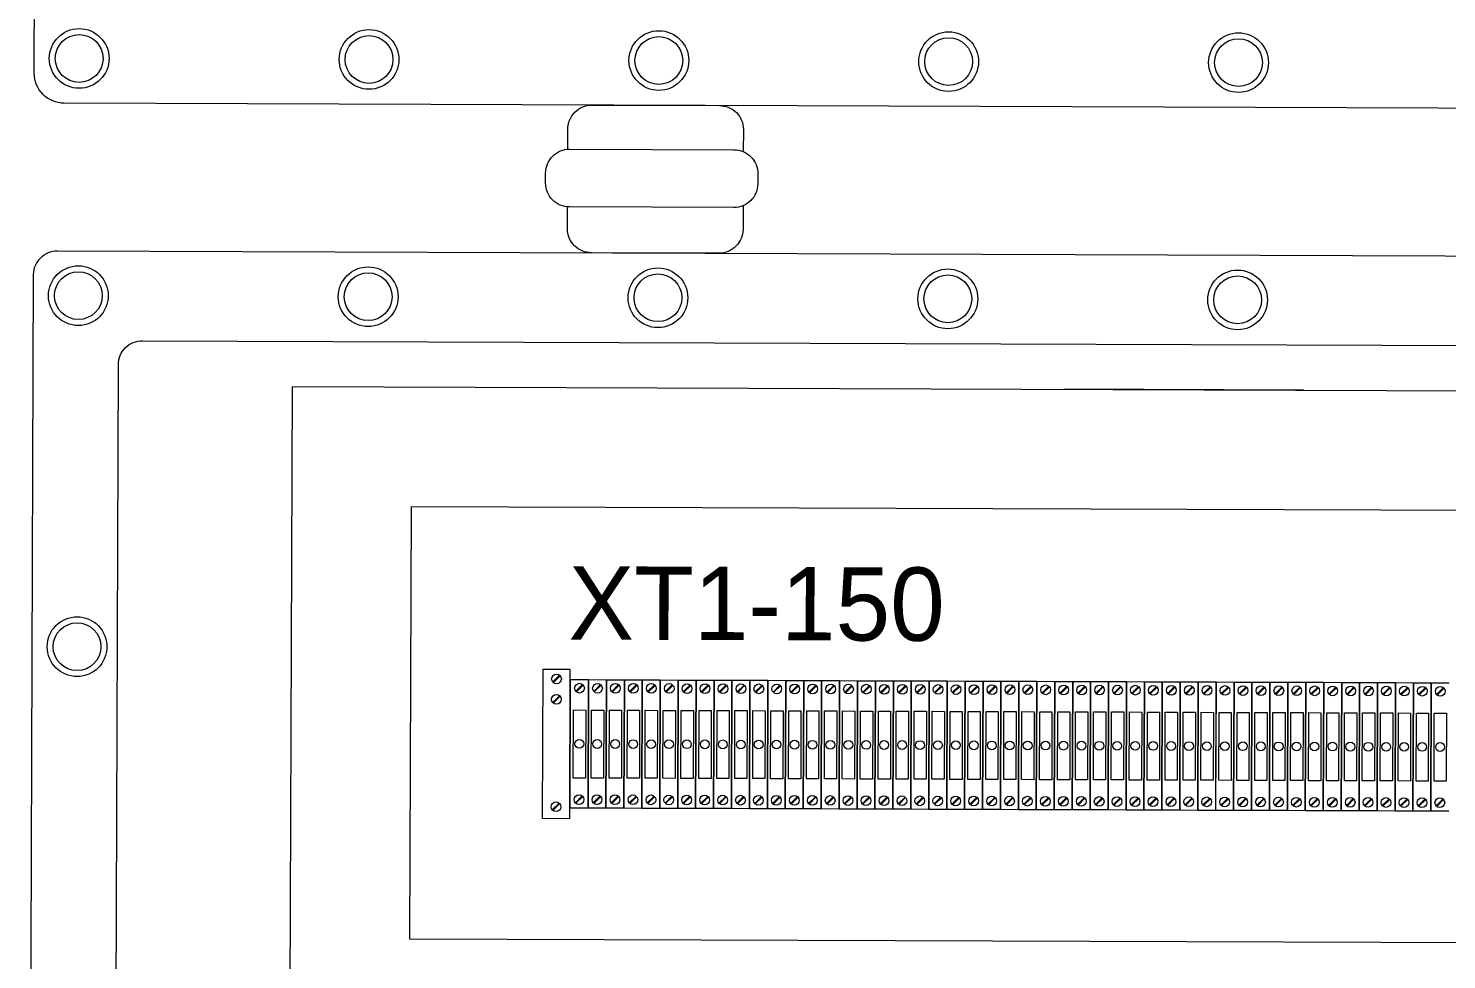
# Model space of a CAD drawing. Header units: millimetres. Extents: x 32721 to 103787, y 57624 to 127312.
# Drawn here: x 42843.7 to 43083.6, y 64989.2 to 65146.8 of the extents above; entities that cross this region are included whole.
import ezdxf

# ---------------------------------------------------------------- set-up
doc = ezdxf.new("R2010")
doc.units = ezdxf.units.MM
doc.header["$LTSCALE"] = 10
doc.layers.add('1轮廓实线层', color=7, linetype='Continuous', lineweight=18)
doc.layers.add('6文字层', color=3, linetype='Continuous', lineweight=18)
doc.styles.add('样式 1', font='SIMYOU.TTF', dxfattribs={"width": 0.75})

msp = doc.modelspace()

# ---------------------------------------------------------------- linework, layer by layer
at = {"layer": '1轮廓实线层'}
for p, q in [((42862.99, 65093.91), (43532.15, 65091.49)), ((42887.62, 64879.07), (42888.37, 65086.17)), ((42888.37, 65086.17), (43506.71, 65083.94)), ((43059.37, 65085.56), (43018.94, 65085.7)), ((42908.25, 64992.66), (42908.51, 65065.88)), ((42908.51, 65065.88), (43486.42, 65063.8)), ((43486.15, 64990.57), (42908.25, 64992.66))]:
    msp.add_line(p, q, dxfattribs=at)
at = {"layer": '1轮廓实线层', "lineweight": 13}
for p, q in [((42930.68, 65013.06), (42930.77, 65038.33)), ((42930.77, 65038.33), (42935.32, 65038.31)), ((42932.41, 65036.17), (42933.57, 65037.32)), ((42932.51, 65036.06), (42933.67, 65037.22)), ((42935.32, 65038.31), (42935.23, 65013.04)), ((42935.34, 65014.83), (42935.42, 65036.57)), ((42935.42, 65036.57), (42938.45, 65036.56)), ((42936.3, 65034.59), (42937.46, 65035.75)), ((42936.4, 65034.49), (42937.57, 65035.65)), ((42938.45, 65036.56), (42938.38, 65014.82)), ((42938.38, 65014.82), (42938.45, 65036.56)), ((42938.45, 65036.56), (42941.49, 65036.55)), ((42939.33, 65034.58), (42940.5, 65035.74)), ((42939.43, 65034.48), (42940.6, 65035.64)), ((42941.49, 65036.55), (42941.41, 65014.81)), ((42941.41, 65014.81), (42941.49, 65036.55)), ((42941.49, 65036.55), (42944.52, 65036.53)), ((42942.37, 65034.57), (42943.53, 65035.73)), ((42942.47, 65034.47), (42943.63, 65035.63)), ((42944.52, 65036.53), (42944.44, 65014.8)), ((42944.44, 65014.8), (42944.52, 65036.53)), ((42944.52, 65036.53), (42947.55, 65036.52)), ((42945.4, 65034.56), (42946.56, 65035.72)), ((42945.5, 65034.46), (42946.67, 65035.61)), ((42947.55, 65036.52), (42947.47, 65014.79)), ((42947.48, 65014.79), (42947.55, 65036.52)), ((42947.55, 65036.52), (42950.59, 65036.51)), ((42948.43, 65034.55), (42949.6, 65035.71)), ((42948.53, 65034.45), (42949.7, 65035.6)), ((42950.59, 65036.51), (42950.51, 65014.78)), ((42950.51, 65014.78), (42950.59, 65036.51)), ((42950.59, 65036.51), (42953.62, 65036.5)), ((42951.46, 65034.54), (42952.63, 65035.7)), ((42951.57, 65034.44), (42952.73, 65035.59)), ((42953.62, 65036.5), (42953.54, 65014.77)), ((42953.54, 65014.77), (42953.62, 65036.5)), ((42953.62, 65036.5), (42956.65, 65036.49)), ((42954.5, 65034.53), (42955.66, 65035.68)), ((42954.6, 65034.42), (42955.77, 65035.58)), ((42956.65, 65036.49), (42956.57, 65014.76)), ((42956.57, 65014.76), (42956.65, 65036.49)), ((42956.65, 65036.49), (42959.69, 65036.48)), ((42957.53, 65034.52), (42958.7, 65035.67)), ((42957.63, 65034.41), (42958.8, 65035.57)), ((42959.69, 65036.48), (42959.61, 65014.75)), ((42959.61, 65014.75), (42959.69, 65036.48)), ((42959.69, 65036.48), (42962.72, 65036.47)), ((42960.56, 65034.5), (42961.73, 65035.66)), ((42960.67, 65034.4), (42961.83, 65035.56)), ((42962.72, 65036.47), (42962.64, 65014.74)), ((42962.64, 65014.74), (42962.72, 65036.47)), ((42962.72, 65036.47), (42965.75, 65036.46)), ((42963.6, 65034.49), (42964.76, 65035.65)), ((42963.7, 65034.39), (42964.86, 65035.55)), ((42965.75, 65036.46), (42965.67, 65014.73)), ((42965.67, 65014.73), (42965.75, 65036.46)), ((42965.75, 65036.46), (42968.79, 65036.45)), ((42966.63, 65034.48), (42967.8, 65035.64)), ((42966.73, 65034.38), (42967.9, 65035.54)), ((42968.79, 65036.45), (42968.71, 65014.71)), ((42968.71, 65014.71), (42968.79, 65036.45)), ((42968.79, 65036.45), (42971.82, 65036.44)), ((42969.66, 65034.47), (42970.83, 65035.63)), ((42969.76, 65034.37), (42970.93, 65035.53)), ((42971.82, 65036.44), (42971.74, 65014.7)), ((42971.74, 65014.7), (42971.82, 65036.44)), ((42971.82, 65036.44), (42974.85, 65036.43)), ((42972.7, 65034.46), (42973.86, 65035.62)), ((42972.8, 65034.36), (42973.96, 65035.52)), ((42974.85, 65036.43), (42974.77, 65014.69)), ((42974.77, 65014.69), (42974.85, 65036.43)), ((42974.85, 65036.43), (42977.88, 65036.41)), ((42975.73, 65034.45), (42976.9, 65035.61)), ((42975.83, 65034.35), (42977, 65035.51)), ((42977.88, 65036.41), (42977.81, 65014.68)), ((42977.81, 65014.68), (42977.89, 65036.41)), ((42977.89, 65036.41), (42980.92, 65036.4)), ((42978.76, 65034.44), (42979.93, 65035.6)), ((42978.86, 65034.34), (42980.03, 65035.49)), ((42980.92, 65036.4), (42980.84, 65014.67)), ((42980.84, 65014.67), (42980.92, 65036.4)), ((42980.92, 65036.4), (42983.95, 65036.39)), ((42981.8, 65034.43), (42982.96, 65035.59)), ((42981.9, 65034.33), (42983.06, 65035.48)), ((42983.95, 65036.39), (42983.87, 65014.66)), ((42983.87, 65014.66), (42983.95, 65036.39)), ((42983.95, 65036.39), (42986.98, 65036.38)), ((42984.83, 65034.42), (42985.99, 65035.57)), ((42984.93, 65034.32), (42986.1, 65035.47)), ((42986.98, 65036.38), (42986.91, 65014.65)), ((42986.91, 65014.65), (42986.98, 65036.38)), ((42986.98, 65036.38), (42990.02, 65036.37)), ((42987.86, 65034.41), (42989.03, 65035.56)), ((42987.96, 65034.3), (42989.13, 65035.46)), ((42990.02, 65036.37), (42989.94, 65014.64)), ((42989.94, 65014.64), (42990.02, 65036.37)), ((42990.02, 65036.37), (42993.05, 65036.36)), ((42990.9, 65034.4), (42992.06, 65035.55)), ((42991, 65034.29), (42992.16, 65035.45)), ((42993.05, 65036.36), (42992.97, 65014.63)), ((42992.97, 65014.63), (42993.05, 65036.36)), ((42993.05, 65036.36), (42996.08, 65036.35)), ((42993.93, 65034.38), (42995.09, 65035.54)), ((42994.03, 65034.28), (42995.2, 65035.44)), ((42996.08, 65036.35), (42996, 65014.62)), ((42996.01, 65014.62), (42996.08, 65036.35)), ((42996.08, 65036.35), (42999.12, 65036.34)), ((42996.96, 65034.37), (42998.13, 65035.53)), ((42997.06, 65034.27), (42998.23, 65035.43)), ((42999.12, 65036.34), (42999.04, 65014.6)), ((42999.04, 65014.6), (42999.12, 65036.34)), ((42999.12, 65036.34), (43002.15, 65036.33)), ((42999.99, 65034.36), (43001.16, 65035.52)), ((43000.1, 65034.26), (43001.26, 65035.42)), ((43002.15, 65036.33), (43002.07, 65014.59)), ((43002.07, 65014.59), (43002.15, 65036.33)), ((43002.15, 65036.33), (43005.18, 65036.32)), ((43003.03, 65034.35), (43004.19, 65035.51)), ((43003.13, 65034.25), (43004.3, 65035.41)), ((43005.18, 65036.32), (43005.1, 65014.58)), ((43005.1, 65014.58), (43005.18, 65036.32)), ((43005.18, 65036.32), (43008.22, 65036.3)), ((43006.06, 65034.34), (43007.23, 65035.5)), ((43006.16, 65034.24), (43007.33, 65035.4)), ((43008.22, 65036.3), (43008.14, 65014.57)), ((43008.14, 65014.57), (43008.22, 65036.3)), ((43008.22, 65036.3), (43011.25, 65036.29)), ((43009.09, 65034.33), (43010.26, 65035.49)), ((43009.2, 65034.23), (43010.36, 65035.38)), ((43011.25, 65036.29), (43011.17, 65014.56)), ((43011.17, 65014.56), (43011.25, 65036.29)), ((43011.25, 65036.29), (43014.28, 65036.28)), ((43012.13, 65034.32), (43013.29, 65035.48)), ((43012.23, 65034.22), (43013.39, 65035.37)), ((43014.28, 65036.28), (43014.2, 65014.55)), ((43014.2, 65014.55), (43014.28, 65036.28)), ((43014.28, 65036.28), (43017.32, 65036.27)), ((43015.16, 65034.31), (43016.33, 65035.47)), ((43015.26, 65034.21), (43016.43, 65035.36)), ((43017.32, 65036.27), (43017.24, 65014.54)), ((43017.24, 65014.54), (43017.32, 65036.27)), ((43017.32, 65036.27), (43020.35, 65036.26)), ((43018.19, 65034.3), (43019.36, 65035.45)), ((43018.29, 65034.19), (43019.46, 65035.35)), ((43020.35, 65036.26), (43020.27, 65014.53)), ((43020.27, 65014.53), (43020.35, 65036.26)), ((43020.35, 65036.26), (43023.38, 65036.25)), ((43021.23, 65034.29), (43022.39, 65035.44)), ((43021.33, 65034.18), (43022.49, 65035.34)), ((43023.38, 65036.25), (43023.3, 65014.52)), ((43023.3, 65014.52), (43023.38, 65036.25)), ((43023.38, 65036.25), (43026.41, 65036.24)), ((43024.26, 65034.27), (43025.43, 65035.43)), ((43024.36, 65034.17), (43025.53, 65035.33)), ((43026.41, 65036.24), (43026.34, 65014.51)), ((43026.34, 65014.51), (43026.42, 65036.24)), ((43026.42, 65036.24), (43029.45, 65036.23)), ((43027.29, 65034.26), (43028.46, 65035.42)), ((43027.39, 65034.16), (43028.56, 65035.32)), ((43029.45, 65036.23), (43029.37, 65014.5)), ((43029.37, 65014.5), (43029.45, 65036.23)), ((43029.45, 65036.23), (43032.48, 65036.22)), ((43030.33, 65034.25), (43031.49, 65035.41)), ((43030.43, 65034.15), (43031.59, 65035.31)), ((43032.48, 65036.22), (43032.4, 65014.48)), ((43032.4, 65014.48), (43032.48, 65036.22)), ((43032.48, 65036.22), (43035.51, 65036.21)), ((43033.36, 65034.24), (43034.52, 65035.4)), ((43033.46, 65034.14), (43034.63, 65035.3)), ((43035.51, 65036.21), (43035.44, 65014.47)), ((43035.44, 65014.47), (43035.51, 65036.21)), ((43035.51, 65036.21), (43038.55, 65036.2)), ((43036.39, 65034.23), (43037.56, 65035.39)), ((43036.49, 65034.13), (43037.66, 65035.29)), ((43038.55, 65036.2), (43038.47, 65014.46)), ((43038.47, 65014.46), (43038.55, 65036.2)), ((43038.55, 65036.2), (43041.58, 65036.18)), ((43039.43, 65034.22), (43040.59, 65035.38)), ((43039.53, 65034.12), (43040.69, 65035.28)), ((43041.58, 65036.18), (43041.5, 65014.45)), ((43041.5, 65014.45), (43041.58, 65036.18)), ((43041.58, 65036.18), (43044.61, 65036.17)), ((43042.46, 65034.21), (43043.62, 65035.37)), ((43042.56, 65034.11), (43043.73, 65035.26)), ((43044.61, 65036.17), (43044.53, 65014.44)), ((43044.54, 65014.44), (43044.61, 65036.17)), ((43044.61, 65036.17), (43047.65, 65036.16)), ((43045.49, 65034.2), (43046.66, 65035.36)), ((43045.59, 65034.1), (43046.76, 65035.25)), ((43047.65, 65036.16), (43047.57, 65014.43)), ((43047.57, 65014.43), (43047.65, 65036.16)), ((43047.65, 65036.16), (43050.68, 65036.15)), ((43048.52, 65034.19), (43049.69, 65035.34)), ((43048.63, 65034.09), (43049.79, 65035.24)), ((43050.68, 65036.15), (43050.6, 65014.42)), ((43050.6, 65014.42), (43050.68, 65036.15)), ((43050.68, 65036.15), (43053.71, 65036.14)), ((43051.56, 65034.18), (43052.72, 65035.33)), ((43051.66, 65034.07), (43052.83, 65035.23)), ((43053.71, 65036.14), (43053.63, 65014.41)), ((43053.63, 65014.41), (43053.71, 65036.14)), ((43053.71, 65036.14), (43056.75, 65036.13)), ((43054.59, 65034.17), (43055.76, 65035.32)), ((43054.69, 65034.06), (43055.86, 65035.22)), ((43056.75, 65036.13), (43056.67, 65014.4)), ((43056.67, 65014.4), (43056.75, 65036.13)), ((43056.75, 65036.13), (43059.78, 65036.12)), ((43057.62, 65034.15), (43058.79, 65035.31)), ((43057.73, 65034.05), (43058.89, 65035.21)), ((43059.78, 65036.12), (43059.7, 65014.39)), ((43059.7, 65014.39), (43059.78, 65036.12)), ((43059.78, 65036.12), (43062.81, 65036.11)), ((43060.66, 65034.14), (43061.82, 65035.3)), ((43060.76, 65034.04), (43061.92, 65035.2)), ((43062.81, 65036.11), (43062.73, 65014.37)), ((43062.73, 65014.37), (43062.81, 65036.11)), ((43062.81, 65036.11), (43065.85, 65036.1)), ((43063.69, 65034.13), (43064.86, 65035.29)), ((43063.79, 65034.03), (43064.96, 65035.19)), ((43065.85, 65036.1), (43065.77, 65014.36)), ((43065.77, 65014.36), (43065.85, 65036.1)), ((43065.85, 65036.1), (43068.88, 65036.09)), ((43066.72, 65034.12), (43067.89, 65035.28)), ((43066.82, 65034.02), (43067.99, 65035.18)), ((43068.88, 65036.09), (43068.8, 65014.35)), ((43068.8, 65014.35), (43068.88, 65036.09)), ((43068.88, 65036.09), (43071.91, 65036.07)), ((43069.76, 65034.11), (43070.92, 65035.27)), ((43069.86, 65034.01), (43071.02, 65035.17)), ((43071.91, 65036.07), (43071.83, 65014.34)), ((43071.83, 65014.34), (43071.91, 65036.07)), ((43071.91, 65036.07), (43074.94, 65036.06)), ((43072.79, 65034.1), (43073.96, 65035.26)), ((43072.89, 65034), (43074.06, 65035.15)), ((43074.94, 65036.06), (43074.87, 65014.33)), ((43074.87, 65014.33), (43074.95, 65036.06)), ((43074.95, 65036.06), (43077.98, 65036.05)), ((43075.82, 65034.09), (43076.99, 65035.25)), ((43075.92, 65033.99), (43077.09, 65035.14)), ((43077.98, 65036.05), (43077.9, 65014.32)), ((43077.9, 65014.32), (43077.98, 65036.05)), ((43077.98, 65036.05), (43081.01, 65036.04)), ((43078.86, 65034.08), (43080.02, 65035.24)), ((43078.96, 65033.98), (43080.12, 65035.13)), ((43081.01, 65036.04), (43080.93, 65014.31)), ((43080.93, 65014.31), (43081.01, 65036.04)), ((43081.01, 65036.04), (43084.04, 65036.03)), ((43081.89, 65034.07), (43083.05, 65035.22)), ((43081.99, 65033.96), (43083.16, 65035.12)), ((42932.39, 65032.69), (42933.56, 65033.85)), ((42932.49, 65032.59), (42933.66, 65033.75)), ((42932.33, 65014.53), (42933.49, 65015.68)), ((42932.43, 65014.42), (42933.6, 65015.58)), ((42936.23, 65015.74), (42937.4, 65016.9)), ((42936.33, 65015.64), (42937.5, 65016.8)), ((42939.26, 65015.73), (42940.43, 65016.89)), ((42939.37, 65015.63), (42940.53, 65016.79)), ((42942.3, 65015.72), (42943.46, 65016.88)), ((42942.4, 65015.62), (42943.56, 65016.78)), ((42945.33, 65015.71), (42946.5, 65016.87)), ((42945.43, 65015.61), (42946.6, 65016.77)), ((42948.36, 65015.7), (42949.53, 65016.86)), ((42948.46, 65015.6), (42949.63, 65016.75)), ((42951.4, 65015.69), (42952.56, 65016.85)), ((42951.5, 65015.59), (42952.66, 65016.74)), ((42954.43, 65015.68), (42955.6, 65016.83)), ((42954.53, 65015.58), (42955.7, 65016.73)), ((42957.46, 65015.67), (42958.63, 65016.82)), ((42957.56, 65015.56), (42958.73, 65016.72)), ((42960.5, 65015.66), (42961.66, 65016.81)), ((42960.6, 65015.55), (42961.76, 65016.71)), ((42963.53, 65015.64), (42964.69, 65016.8)), ((42963.63, 65015.54), (42964.8, 65016.7)), ((42966.56, 65015.63), (42967.73, 65016.79)), ((42966.66, 65015.53), (42967.83, 65016.69)), ((42969.6, 65015.62), (42970.76, 65016.78)), ((42969.7, 65015.52), (42970.86, 65016.68)), ((42972.63, 65015.61), (42973.79, 65016.77)), ((42972.73, 65015.51), (42973.9, 65016.67)), ((42975.66, 65015.6), (42976.83, 65016.76)), ((42975.76, 65015.5), (42976.93, 65016.66)), ((42978.69, 65015.59), (42979.86, 65016.75)), ((42978.8, 65015.49), (42979.96, 65016.65)), ((42981.73, 65015.58), (42982.89, 65016.74)), ((42981.83, 65015.48), (42983, 65016.63)), ((42984.76, 65015.57), (42985.93, 65016.73)), ((42984.86, 65015.47), (42986.03, 65016.62)), ((42987.79, 65015.56), (42988.96, 65016.71)), ((42987.9, 65015.45), (42989.06, 65016.61)), ((42990.83, 65015.55), (42991.99, 65016.7)), ((42990.93, 65015.44), (42992.09, 65016.6)), ((42993.86, 65015.54), (42995.03, 65016.69)), ((42993.96, 65015.43), (42995.13, 65016.59)), ((42996.89, 65015.52), (42998.06, 65016.68)), ((42996.99, 65015.42), (42998.16, 65016.58)), ((42999.93, 65015.51), (43001.09, 65016.67)), ((43000.03, 65015.41), (43001.19, 65016.57)), ((43002.96, 65015.5), (43004.13, 65016.66)), ((43003.06, 65015.4), (43004.23, 65016.56)), ((43005.99, 65015.49), (43007.16, 65016.65)), ((43006.09, 65015.39), (43007.26, 65016.55)), ((43009.03, 65015.48), (43010.19, 65016.64)), ((43009.13, 65015.38), (43010.29, 65016.54)), ((43012.06, 65015.47), (43013.22, 65016.63)), ((43012.16, 65015.37), (43013.33, 65016.52)), ((43015.09, 65015.46), (43016.26, 65016.62)), ((43015.19, 65015.36), (43016.36, 65016.51)), ((43018.13, 65015.45), (43019.29, 65016.61)), ((43018.23, 65015.35), (43019.39, 65016.5)), ((43021.16, 65015.44), (43022.32, 65016.59)), ((43021.26, 65015.33), (43022.43, 65016.49)), ((43024.19, 65015.43), (43025.36, 65016.58)), ((43024.29, 65015.32), (43025.46, 65016.48)), ((43027.22, 65015.41), (43028.39, 65016.57)), ((43027.33, 65015.31), (43028.49, 65016.47)), ((43030.26, 65015.4), (43031.42, 65016.56)), ((43030.36, 65015.3), (43031.53, 65016.46)), ((43033.29, 65015.39), (43034.46, 65016.55)), ((43033.39, 65015.29), (43034.56, 65016.45)), ((43036.32, 65015.38), (43037.49, 65016.54)), ((43036.43, 65015.28), (43037.59, 65016.44)), ((43039.36, 65015.37), (43040.52, 65016.53)), ((43039.46, 65015.27), (43040.62, 65016.43)), ((43042.39, 65015.36), (43043.56, 65016.52)), ((43042.49, 65015.26), (43043.66, 65016.42)), ((43045.42, 65015.35), (43046.59, 65016.51)), ((43045.53, 65015.25), (43046.69, 65016.4)), ((43048.46, 65015.34), (43049.62, 65016.5)), ((43048.56, 65015.24), (43049.72, 65016.39)), ((43051.49, 65015.33), (43052.66, 65016.48)), ((43051.59, 65015.23), (43052.76, 65016.38)), ((43054.52, 65015.32), (43055.69, 65016.47)), ((43054.62, 65015.21), (43055.79, 65016.37)), ((43057.56, 65015.31), (43058.72, 65016.46)), ((43057.66, 65015.2), (43058.82, 65016.36)), ((43060.59, 65015.29), (43061.75, 65016.45)), ((43060.69, 65015.19), (43061.86, 65016.35)), ((43063.62, 65015.28), (43064.79, 65016.44)), ((43063.72, 65015.18), (43064.89, 65016.34)), ((43066.66, 65015.27), (43067.82, 65016.43)), ((43066.76, 65015.17), (43067.92, 65016.33)), ((43069.69, 65015.26), (43070.85, 65016.42)), ((43069.79, 65015.16), (43070.96, 65016.32)), ((43072.72, 65015.25), (43073.89, 65016.41)), ((43072.82, 65015.15), (43073.99, 65016.31)), ((43075.75, 65015.24), (43076.92, 65016.4)), ((43075.86, 65015.14), (43077.02, 65016.29)), ((43078.79, 65015.23), (43079.95, 65016.39)), ((43078.89, 65015.13), (43080.06, 65016.28)), ((43081.82, 65015.22), (43082.99, 65016.38)), ((43081.92, 65015.12), (43083.09, 65016.27)), ((42935.23, 65013.04), (42930.68, 65013.06)), ((42938.38, 65014.82), (42935.34, 65014.83)), ((42941.41, 65014.81), (42938.38, 65014.82)), ((42944.44, 65014.8), (42941.41, 65014.81)), ((42947.47, 65014.79), (42944.44, 65014.8)), ((42950.51, 65014.78), (42947.48, 65014.79)), ((42953.54, 65014.77), (42950.51, 65014.78)), ((42956.57, 65014.76), (42953.54, 65014.77)), ((42959.61, 65014.75), (42956.57, 65014.76)), ((42962.64, 65014.74), (42959.61, 65014.75)), ((42965.67, 65014.73), (42962.64, 65014.74)), ((42968.71, 65014.71), (42965.67, 65014.73)), ((42971.74, 65014.7), (42968.71, 65014.71)), ((42974.77, 65014.69), (42971.74, 65014.7)), ((42977.81, 65014.68), (42974.77, 65014.69)), ((42980.84, 65014.67), (42977.81, 65014.68)), ((42983.87, 65014.66), (42980.84, 65014.67)), ((42986.91, 65014.65), (42983.87, 65014.66)), ((42989.94, 65014.64), (42986.91, 65014.65)), ((42992.97, 65014.63), (42989.94, 65014.64)), ((42996, 65014.62), (42992.97, 65014.63)), ((42999.04, 65014.6), (42996.01, 65014.62)), ((43002.07, 65014.59), (42999.04, 65014.6)), ((43005.1, 65014.58), (43002.07, 65014.59)), ((43008.14, 65014.57), (43005.1, 65014.58)), ((43011.17, 65014.56), (43008.14, 65014.57)), ((43014.2, 65014.55), (43011.17, 65014.56)), ((43017.24, 65014.54), (43014.2, 65014.55)), ((43020.27, 65014.53), (43017.24, 65014.54)), ((43023.3, 65014.52), (43020.27, 65014.53)), ((43026.34, 65014.51), (43023.3, 65014.52)), ((43029.37, 65014.5), (43026.34, 65014.51)), ((43032.4, 65014.48), (43029.37, 65014.5)), ((43035.44, 65014.47), (43032.4, 65014.48)), ((43038.47, 65014.46), (43035.44, 65014.47)), ((43041.5, 65014.45), (43038.47, 65014.46)), ((43044.53, 65014.44), (43041.5, 65014.45)), ((43047.57, 65014.43), (43044.54, 65014.44)), ((43050.6, 65014.42), (43047.57, 65014.43)), ((43053.63, 65014.41), (43050.6, 65014.42)), ((43056.67, 65014.4), (43053.63, 65014.41)), ((43059.7, 65014.39), (43056.67, 65014.4)), ((43062.73, 65014.37), (43059.7, 65014.39)), ((43065.77, 65014.36), (43062.73, 65014.37)), ((43068.8, 65014.35), (43065.77, 65014.36)), ((43071.83, 65014.34), (43068.8, 65014.35)), ((43074.87, 65014.33), (43071.83, 65014.34)), ((43077.9, 65014.32), (43074.87, 65014.33)), ((43080.93, 65014.31), (43077.9, 65014.32)), ((43083.97, 65014.3), (43080.93, 65014.31))]:
    msp.add_line(p, q, dxfattribs=at)
at = {"layer": '1轮廓实线层'}
for points in [[(43547.21, 65131.57), (42849.75, 65134.09, -0.414214), (42844.71, 65139.16), (42846.13, 65533.38, -0.414214), (42851.21, 65538.42)], [(42934.95, 65126.3), (42934.96, 65129.74, -0.414214), (42939.02, 65133.77), (42960.62, 65133.69, -0.414214), (42964.65, 65129.63), (42964.64, 65125.89)], [(42964.6, 65116.74), (42964.59, 65112.74, -0.414214), (42960.53, 65108.72), (42938.93, 65108.79, -0.414214), (42934.9, 65112.85), (42934.92, 65116.54)], [(42847.73, 64856.42, -0.414214), (42843.7, 64860.47), (42844.59, 65105.09, -0.414214), (42848.65, 65109.12), (43255.45, 65107.65)], [(42862.18, 64871.53, -0.414214), (42858.16, 64875.58), (42858.93, 65089.88, -0.414214), (42862.99, 65093.91)]]:
    msp.add_lwpolyline(points, format="xyb", dxfattribs=at)
msp.add_lwpolyline([(42931.2, 65122.28, -0.414214), (42935.26, 65126.31), (42963.06, 65126.21, -0.414214), (42967.09, 65122.15), (42967.08, 65120.46, -0.414214), (42963.03, 65116.43), (42935.23, 65116.53, -0.414214), (42931.2, 65120.59)], format="xyb", close=True, dxfattribs=at)
at = {"layer": '1轮廓实线层', "lineweight": 13}
for points in [[(42935.93, 65031.43), (42937.99, 65031.42), (42937.95, 65019.92), (42935.88, 65019.92)], [(42938.96, 65031.41), (42941.02, 65031.41), (42940.98, 65019.91), (42938.92, 65019.91)], [(42941.99, 65031.4), (42944.05, 65031.4), (42944.01, 65019.89), (42941.95, 65019.9)], [(42945.03, 65031.39), (42947.09, 65031.39), (42947.05, 65019.88), (42944.98, 65019.89)], [(42948.06, 65031.38), (42950.12, 65031.37), (42950.08, 65019.87), (42948.02, 65019.88)], [(42951.09, 65031.37), (42953.15, 65031.36), (42953.11, 65019.86), (42951.05, 65019.87)], [(42954.12, 65031.36), (42956.19, 65031.35), (42956.15, 65019.85), (42954.08, 65019.86)], [(42957.16, 65031.35), (42959.22, 65031.34), (42959.18, 65019.84), (42957.12, 65019.85)], [(42960.19, 65031.34), (42962.25, 65031.33), (42962.21, 65019.83), (42960.15, 65019.84)], [(42963.22, 65031.33), (42965.29, 65031.32), (42965.24, 65019.82), (42963.18, 65019.83)], [(42966.26, 65031.32), (42968.32, 65031.31), (42968.28, 65019.81), (42966.22, 65019.81)], [(42969.29, 65031.31), (42971.35, 65031.3), (42971.31, 65019.8), (42969.25, 65019.8)], [(42972.32, 65031.29), (42974.39, 65031.29), (42974.34, 65019.79), (42972.28, 65019.79)], [(42975.36, 65031.28), (42977.42, 65031.28), (42977.38, 65019.77), (42975.31, 65019.78)], [(42978.39, 65031.27), (42980.45, 65031.26), (42980.41, 65019.76), (42978.35, 65019.77)], [(42981.42, 65031.26), (42983.48, 65031.25), (42983.44, 65019.75), (42981.38, 65019.76)], [(42984.46, 65031.25), (42986.52, 65031.24), (42986.48, 65019.74), (42984.41, 65019.75)], [(42987.49, 65031.24), (42989.55, 65031.23), (42989.51, 65019.73), (42987.45, 65019.74)], [(42990.52, 65031.23), (42992.58, 65031.22), (42992.54, 65019.72), (42990.48, 65019.73)], [(42993.56, 65031.22), (42995.62, 65031.21), (42995.58, 65019.71), (42993.51, 65019.72)], [(42996.59, 65031.21), (42998.65, 65031.2), (42998.61, 65019.7), (42996.55, 65019.7)], [(42999.62, 65031.2), (43001.68, 65031.19), (43001.64, 65019.69), (42999.58, 65019.69)], [(43002.65, 65031.18), (43004.72, 65031.18), (43004.68, 65019.68), (43002.61, 65019.68)], [(43005.69, 65031.17), (43007.75, 65031.17), (43007.71, 65019.66), (43005.65, 65019.67)], [(43008.72, 65031.16), (43010.78, 65031.16), (43010.74, 65019.65), (43008.68, 65019.66)], [(43011.75, 65031.15), (43013.82, 65031.14), (43013.77, 65019.64), (43011.71, 65019.65)], [(43014.79, 65031.14), (43016.85, 65031.13), (43016.81, 65019.63), (43014.75, 65019.64)], [(43017.82, 65031.13), (43019.88, 65031.12), (43019.84, 65019.62), (43017.78, 65019.63)], [(43020.85, 65031.12), (43022.92, 65031.11), (43022.87, 65019.61), (43020.81, 65019.62)], [(43023.89, 65031.11), (43025.95, 65031.1), (43025.91, 65019.6), (43023.85, 65019.61)], [(43026.92, 65031.1), (43028.98, 65031.09), (43028.94, 65019.59), (43026.88, 65019.6)], [(43029.95, 65031.09), (43032.02, 65031.08), (43031.97, 65019.58), (43029.91, 65019.58)], [(43032.99, 65031.08), (43035.05, 65031.07), (43035.01, 65019.57), (43032.94, 65019.57)], [(43036.02, 65031.06), (43038.08, 65031.06), (43038.04, 65019.56), (43035.98, 65019.56)], [(43039.05, 65031.05), (43041.11, 65031.05), (43041.07, 65019.54), (43039.01, 65019.55)], [(43042.09, 65031.04), (43044.15, 65031.03), (43044.11, 65019.53), (43042.04, 65019.54)], [(43045.12, 65031.03), (43047.18, 65031.02), (43047.14, 65019.52), (43045.08, 65019.53)], [(43048.15, 65031.02), (43050.21, 65031.01), (43050.17, 65019.51), (43048.11, 65019.52)], [(43051.18, 65031.01), (43053.25, 65031), (43053.21, 65019.5), (43051.14, 65019.51)], [(43054.22, 65031), (43056.28, 65030.99), (43056.24, 65019.49), (43054.18, 65019.5)], [(43057.25, 65030.99), (43059.31, 65030.98), (43059.27, 65019.48), (43057.21, 65019.49)], [(43060.28, 65030.98), (43062.35, 65030.97), (43062.3, 65019.47), (43060.24, 65019.47)], [(43063.32, 65030.97), (43065.38, 65030.96), (43065.34, 65019.46), (43063.28, 65019.46)], [(43066.35, 65030.95), (43068.41, 65030.95), (43068.37, 65019.45), (43066.31, 65019.45)], [(43069.38, 65030.94), (43071.45, 65030.94), (43071.4, 65019.43), (43069.34, 65019.44)], [(43072.42, 65030.93), (43074.48, 65030.93), (43074.44, 65019.42), (43072.38, 65019.43)], [(43075.45, 65030.92), (43077.51, 65030.91), (43077.47, 65019.41), (43075.41, 65019.42)], [(43078.48, 65030.91), (43080.55, 65030.9), (43080.5, 65019.4), (43078.44, 65019.41)], [(43081.52, 65030.9), (43083.58, 65030.89), (43083.54, 65019.39), (43081.47, 65019.4)]]:
    msp.add_lwpolyline(points, close=True, dxfattribs=at)
at = {"layer": '1轮廓实线层'}
for centre, radius in [((42852.3, 65141.66), 5.05), ((42852.3, 65141.66), 4.04), ((42901.33, 65141.49), 5.05), ((42901.33, 65141.49), 4.04), ((42950.35, 65141.31), 5.05), ((42950.35, 65141.31), 4.04), ((42999.37, 65141.13), 5.05), ((42999.37, 65141.13), 4.04), ((43048.4, 65140.96), 5.05), ((43048.4, 65140.96), 4.04), ((42852.16, 65101.53), 5.05), ((42901.18, 65101.35), 5.05), ((42950.2, 65101.17), 5.05), ((42852.16, 65101.53), 4.04), ((42901.18, 65101.35), 4.04), ((42950.2, 65101.17), 4.04), ((42999.23, 65100.99), 5.05), ((42999.23, 65100.99), 4.04), ((43048.25, 65100.82), 5.05), ((43048.25, 65100.82), 4.04), ((42851.94, 65042.14), 5.05), ((42851.94, 65042.14), 4.04)]:
    msp.add_circle(centre, radius, dxfattribs=at)
at = {"layer": '1轮廓实线层', "lineweight": 13}
for centre, radius in [((42933.04, 65036.69), 0.821), ((42936.93, 65035.12), 0.821), ((42939.97, 65035.11), 0.821), ((42943, 65035.1), 0.821), ((42946.03, 65035.09), 0.821), ((42949.06, 65035.08), 0.821), ((42952.1, 65035.07), 0.821), ((42955.13, 65035.05), 0.821), ((42958.16, 65035.04), 0.821), ((42961.2, 65035.03), 0.821), ((42964.23, 65035.02), 0.821), ((42967.26, 65035.01), 0.821), ((42970.3, 65035), 0.821), ((42973.33, 65034.99), 0.821), ((42976.36, 65034.98), 0.821), ((42979.4, 65034.97), 0.821), ((42982.43, 65034.96), 0.821), ((42985.46, 65034.95), 0.821), ((42988.5, 65034.93), 0.821), ((42991.53, 65034.92), 0.821), ((42994.56, 65034.91), 0.821), ((42997.59, 65034.9), 0.821), ((43000.63, 65034.89), 0.821), ((43003.66, 65034.88), 0.821), ((43006.69, 65034.87), 0.821), ((43009.73, 65034.86), 0.821), ((43012.76, 65034.85), 0.821), ((43015.79, 65034.84), 0.821), ((43018.83, 65034.82), 0.821), ((43021.86, 65034.81), 0.821), ((43024.89, 65034.8), 0.821), ((43027.93, 65034.79), 0.821), ((43030.96, 65034.78), 0.821), ((43033.99, 65034.77), 0.821), ((43037.03, 65034.76), 0.821), ((43040.06, 65034.75), 0.821), ((43043.09, 65034.74), 0.821), ((43046.13, 65034.73), 0.821), ((43049.16, 65034.72), 0.821), ((43052.19, 65034.7), 0.821), ((43055.22, 65034.69), 0.821), ((43058.26, 65034.68), 0.821), ((43061.29, 65034.67), 0.821), ((43064.32, 65034.66), 0.821), ((43067.36, 65034.65), 0.821), ((43070.39, 65034.64), 0.821), ((43073.42, 65034.63), 0.821), ((43076.46, 65034.62), 0.821), ((43079.49, 65034.61), 0.821), ((43082.52, 65034.59), 0.821), ((42933.03, 65033.22), 0.821), ((42936.9, 65025.7), 0.742), ((42939.93, 65025.68), 0.742), ((42942.96, 65025.67), 0.742), ((42946, 65025.66), 0.742), ((42949.03, 65025.65), 0.742), ((42952.06, 65025.64), 0.742), ((42955.1, 65025.63), 0.742), ((42958.13, 65025.62), 0.742), ((42961.16, 65025.61), 0.742), ((42964.2, 65025.6), 0.742), ((42967.23, 65025.59), 0.742), ((42970.26, 65025.58), 0.742), ((42973.3, 65025.56), 0.742), ((42976.33, 65025.55), 0.742), ((42979.36, 65025.54), 0.742), ((42982.4, 65025.53), 0.742), ((42985.43, 65025.52), 0.742), ((42988.46, 65025.51), 0.742), ((42991.49, 65025.5), 0.742), ((42994.53, 65025.49), 0.742), ((42997.56, 65025.48), 0.742), ((43000.59, 65025.47), 0.742), ((43003.63, 65025.45), 0.742), ((43006.66, 65025.44), 0.742), ((43009.69, 65025.43), 0.742), ((43012.73, 65025.42), 0.742), ((43015.76, 65025.41), 0.742), ((43018.79, 65025.4), 0.742), ((43021.83, 65025.39), 0.742), ((43024.86, 65025.38), 0.742), ((43027.89, 65025.37), 0.742), ((43030.93, 65025.36), 0.742), ((43033.96, 65025.35), 0.742), ((43036.99, 65025.33), 0.742), ((43040.02, 65025.32), 0.742), ((43043.06, 65025.31), 0.742), ((43046.09, 65025.3), 0.742), ((43049.12, 65025.29), 0.742), ((43052.16, 65025.28), 0.742), ((43055.19, 65025.27), 0.742), ((43058.22, 65025.26), 0.742), ((43061.26, 65025.25), 0.742), ((43064.29, 65025.24), 0.742), ((43067.32, 65025.22), 0.742), ((43070.36, 65025.21), 0.742), ((43073.39, 65025.2), 0.742), ((43076.42, 65025.19), 0.742), ((43079.46, 65025.18), 0.742), ((43082.49, 65025.17), 0.742), ((42932.96, 65015.05), 0.821), ((42936.86, 65016.27), 0.821), ((42939.9, 65016.26), 0.821), ((42942.93, 65016.25), 0.821), ((42945.96, 65016.24), 0.821), ((42949, 65016.23), 0.821), ((42952.03, 65016.22), 0.821), ((42955.06, 65016.21), 0.821), ((42958.1, 65016.19), 0.821), ((42961.13, 65016.18), 0.821), ((42964.16, 65016.17), 0.821), ((42967.2, 65016.16), 0.821), ((42970.23, 65016.15), 0.821), ((42973.26, 65016.14), 0.821), ((42976.3, 65016.13), 0.821), ((42979.33, 65016.12), 0.821), ((42982.36, 65016.11), 0.821), ((42985.39, 65016.1), 0.821), ((42988.43, 65016.08), 0.821), ((42991.46, 65016.07), 0.821), ((42994.49, 65016.06), 0.821), ((42997.53, 65016.05), 0.821), ((43000.56, 65016.04), 0.821), ((43003.59, 65016.03), 0.821), ((43006.63, 65016.02), 0.821), ((43009.66, 65016.01), 0.821), ((43012.69, 65016), 0.821), ((43015.73, 65015.99), 0.821), ((43018.76, 65015.98), 0.821), ((43021.79, 65015.96), 0.821), ((43024.83, 65015.95), 0.821), ((43027.86, 65015.94), 0.821), ((43030.89, 65015.93), 0.821), ((43033.92, 65015.92), 0.821), ((43036.96, 65015.91), 0.821), ((43039.99, 65015.9), 0.821), ((43043.02, 65015.89), 0.821), ((43046.06, 65015.88), 0.821), ((43049.09, 65015.87), 0.821), ((43052.12, 65015.85), 0.821), ((43055.16, 65015.84), 0.821), ((43058.19, 65015.83), 0.821), ((43061.22, 65015.82), 0.821), ((43064.26, 65015.81), 0.821), ((43067.29, 65015.8), 0.821), ((43070.32, 65015.79), 0.821), ((43073.36, 65015.78), 0.821), ((43076.39, 65015.77), 0.821), ((43079.42, 65015.76), 0.821), ((43082.45, 65015.75), 0.821)]:
    msp.add_circle(centre, radius, dxfattribs=at)

# ---------------------------------------------------------------- texts
at = {"layer": '6文字层', "style": '样式 1'}
msp.add_text('XT1-150', height=12.404, rotation=359.7932, dxfattribs=at).set_placement((42935.07, 65043.35))

doc.saveas('drawing.dxf')
